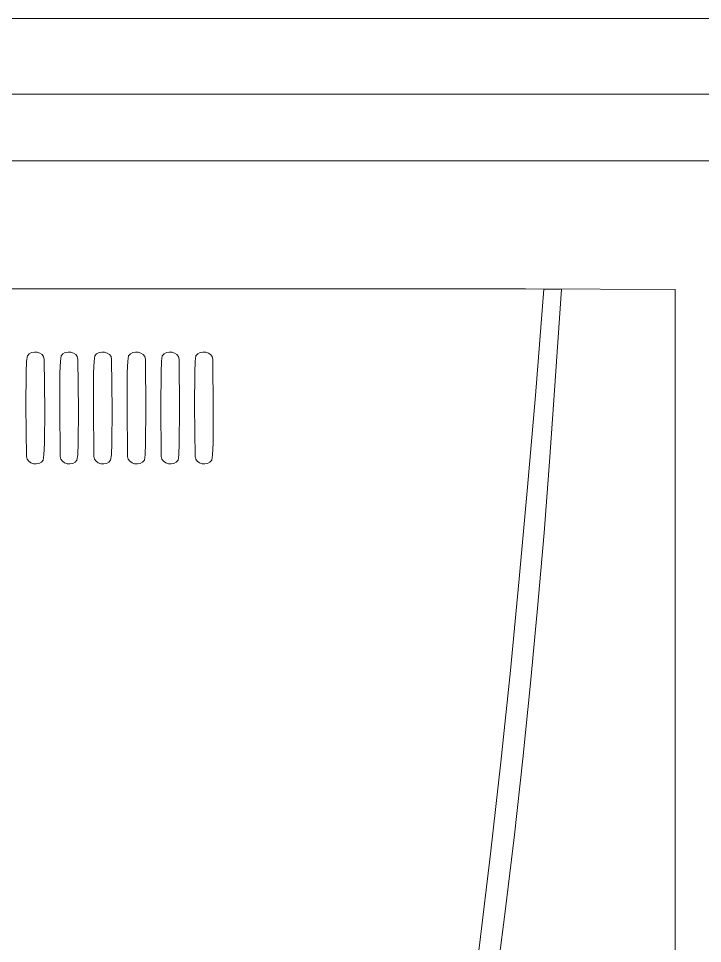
# Model space of a CAD drawing. Header units: centimetres. Extents: x -55 to 59, y -21 to 8.
# Drawn here: x -45.682 to -42.603, y 4.155 to 8.317 of the extents above; entities that cross this region are included whole.
import ezdxf

# ---------------------------------------------------------------- set-up
doc = ezdxf.new("R2010")
doc.units = ezdxf.units.CM
doc.header["$MEASUREMENT"] = 0
doc.layers.add('Camada 1', color=7, linetype='Continuous')

msp = doc.modelspace()

# ---------------------------------------------------------------- linework, layer by layer
at = {"layer": 'Camada 1', "color": 1, "lineweight": 0}
msp.add_lwpolyline([(-54.58141, -21.38276), (-33.58141, -21.38276), (-33.58141, 8.31724), (-54.58141, 8.31724), (-54.58141, -21.38276)], close=True, dxfattribs=at)
at = {"layer": 'Camada 1', "color": 3, "lineweight": 9}
for points, knots in [([(-38.30711, 7.58528), (-38.30711, 7.58528), (-38.32704, 7.28569), (-38.32704, 7.28569), (-38.32704, 7.28569), (-38.32704, 7.28569), (-38.82637, 7.31889), (-38.82637, 7.31889), (-38.82637, 7.31889), (-38.82637, 7.31889), (-38.80646, 7.61849), (-38.80646, 7.61849), (-38.80646, 7.61849), (-38.80646, 7.61849), (-39.67619, 7.67635), (-39.67619, 7.67635), (-39.67619, 7.67635), (-39.67619, 7.67635), (-40.9197, 7.67635), (-40.9197, 7.67635), (-40.9197, 7.67635), (-40.9197, 7.67635), (-40.9197, 7.37607), (-40.9197, 7.37607), (-40.9197, 7.37607), (-40.9197, 7.37607), (-41.42014, 7.37607), (-41.42014, 7.37607), (-41.42014, 7.37607), (-41.42014, 7.37607), (-41.42014, 7.67635), (-41.42014, 7.67635), (-41.42014, 7.67635), (-41.42014, 7.67635), (-49.53611, 7.67635), (-49.53611, 7.67635), (-49.53611, 7.67635), (-49.53611, 7.67635), (-49.53611, 7.37607), (-49.53611, 7.37607), (-49.53611, 7.37607), (-49.53611, 7.37607), (-50.03655, 7.37607), (-50.03655, 7.37607), (-50.03655, 7.37607), (-50.03655, 7.37607), (-50.03655, 7.67635), (-50.03655, 7.67635), (-50.03655, 7.67635), (-50.03655, 7.67635), (-51.28663, 7.67635), (-51.28663, 7.67635), (-51.28663, 7.67635), (-51.28663, 7.67635), (-52.28755, 7.5968), (-52.28755, 7.5968), (-52.28755, 7.5968), (-52.28755, 7.5968), (-52.26376, 7.29749), (-52.26376, 7.29749), (-52.26376, 7.29749), (-52.26376, 7.29749), (-52.76263, 7.25786), (-52.76263, 7.25786), (-52.76263, 7.25786), (-52.76263, 7.25786), (-52.78642, 7.55719), (-52.78642, 7.55719), (-52.78642, 7.55719), (-52.78642, 7.55719), (-53.28845, 7.51729), (-53.28845, 7.51729), (-53.28845, 7.51729), (-53.28845, 7.51729), (-53.28845, 7.81755), (-53.28845, 7.81755), (-53.28845, 7.81755), (-53.28845, 7.81755), (-51.28663, 7.97662), (-51.28663, 7.97662), (-51.28663, 7.97662), (-51.28663, 7.97662), (-39.67619, 7.97662), (-39.67619, 7.97662), (-39.67619, 7.97662), (-39.67619, 7.97662), (-37.67438, 7.84347), (-37.67438, 7.84347), (-37.67438, 7.84347), (-37.67438, 7.84347), (-37.67438, 7.5432), (-37.67438, 7.5432), (-37.67438, 7.5432), (-37.67438, 7.5432), (-38.30711, 7.58528), (-38.30711, 7.58528)], [0, 0, 0, 0, 0.04, 0.04, 0.04, 0.04, 0.08, 0.08, 0.08, 0.08, 0.12, 0.12, 0.12, 0.12, 0.16, 0.16, 0.16, 0.16, 0.2, 0.2, 0.2, 0.2, 0.24, 0.24, 0.24, 0.24, 0.28, 0.28, 0.28, 0.28, 0.32, 0.32, 0.32, 0.32, 0.36, 0.36, 0.36, 0.36, 0.4, 0.4, 0.4, 0.4, 0.44, 0.44, 0.44, 0.44, 0.48, 0.48, 0.48, 0.48, 0.52, 0.52, 0.52, 0.52, 0.56, 0.56, 0.56, 0.56, 0.6, 0.6, 0.6, 0.6, 0.64, 0.64, 0.64, 0.64, 0.68, 0.68, 0.68, 0.68, 0.72, 0.72, 0.72, 0.72, 0.76, 0.76, 0.76, 0.76, 0.8, 0.8, 0.8, 0.8, 0.84, 0.84, 0.84, 0.84, 0.88, 0.88, 0.88, 0.88, 0.92, 0.92, 0.92, 0.92, 1, 1, 1, 1]), ([(-42.72721, 0.44313), (-42.72721, 0.44313), (-42.72721, 7.09738), (-42.72721, 7.09738), (-42.72721, 7.09738), (-42.72721, 7.09738), (-43.40026, 7.1001), (-43.40026, 7.1001), (-43.40026, 7.1001), (-43.40026, 7.1001), (-52.0356, 7.1001), (-52.0356, 7.1001), (-52.0356, 7.1001), (-52.0356, 7.1001), (-52.0356, 0.46847), (-52.0356, 0.46847), (-52.0356, 0.46847), (-52.0356, 0.46847), (-51.74761, 0.4294), (-51.74761, 0.4294), (-51.74761, 0.4294), (-51.74761, 0.4294), (-51.45908, 0.39271), (-51.45908, 0.39271), (-51.45908, 0.39271), (-51.45908, 0.39271), (-51.17003, 0.35841), (-51.17003, 0.35841), (-51.17003, 0.35841), (-51.17003, 0.35841), (-50.8805, 0.32652), (-50.8805, 0.32652), (-50.8805, 0.32652), (-50.8805, 0.32652), (-50.59053, 0.29705), (-50.59053, 0.29705), (-50.59053, 0.29705), (-50.59053, 0.29705), (-50.30015, 0.26999), (-50.30015, 0.26999), (-50.30015, 0.26999), (-50.30015, 0.26999), (-50.0094, 0.24536), (-50.0094, 0.24536), (-50.0094, 0.24536), (-50.0094, 0.24536), (-49.71832, 0.22317), (-49.71832, 0.22317), (-49.71832, 0.22317), (-49.71832, 0.22317), (-49.42695, 0.20343), (-49.42695, 0.20343), (-49.42695, 0.20343), (-49.42695, 0.20343), (-49.13531, 0.18613), (-49.13531, 0.18613), (-49.13531, 0.18613), (-49.13531, 0.18613), (-48.84345, 0.1713), (-48.84345, 0.1713), (-48.84345, 0.1713), (-48.84345, 0.1713), (-48.5514, 0.15894), (-48.5514, 0.15894), (-48.5514, 0.15894), (-48.5514, 0.15894), (-48.2592, 0.14906), (-48.2592, 0.14906), (-48.2592, 0.14906), (-48.2592, 0.14906), (-47.96688, 0.14166), (-47.96688, 0.14166), (-47.96688, 0.14166), (-47.96688, 0.14166), (-47.67449, 0.13676), (-47.67449, 0.13676), (-47.67449, 0.13676), (-47.67449, 0.13676), (-47.38206, 0.13437), (-47.38206, 0.13437), (-47.38206, 0.13437), (-47.38206, 0.13437), (-47.08962, 0.13448), (-47.08962, 0.13448), (-47.08962, 0.13448), (-47.08962, 0.13448), (-46.79721, 0.13711), (-46.79721, 0.13711), (-46.79721, 0.13711), (-46.79721, 0.13711), (-46.50487, 0.14227), (-46.50487, 0.14227), (-46.50487, 0.14227), (-46.50487, 0.14227), (-46.21263, 0.14997), (-46.21263, 0.14997), (-46.21263, 0.14997), (-46.21263, 0.14997), (-45.92054, 0.16021), (-45.92054, 0.16021), (-45.92054, 0.16021), (-45.92054, 0.16021), (-45.62862, 0.173), (-45.62862, 0.173), (-45.62862, 0.173), (-45.62862, 0.173), (-45.33692, 0.18835), (-45.33692, 0.18835), (-45.33692, 0.18835), (-45.33692, 0.18835), (-45.04546, 0.20628), (-45.04546, 0.20628), (-45.04546, 0.20628), (-45.04546, 0.20628), (-44.75429, 0.22678), (-44.75429, 0.22678), (-44.75429, 0.22678), (-44.75429, 0.22678), (-44.46345, 0.24986), (-44.46345, 0.24986), (-44.46345, 0.24986), (-44.46345, 0.24986), (-44.17296, 0.27554), (-44.17296, 0.27554), (-44.17296, 0.27554), (-44.17296, 0.27554), (-43.88287, 0.30382), (-43.88287, 0.30382), (-43.88287, 0.30382), (-43.88287, 0.30382), (-43.59322, 0.33471), (-43.59322, 0.33471), (-43.59322, 0.33471), (-43.59322, 0.33471), (-43.30403, 0.36822), (-43.30403, 0.36822), (-43.30403, 0.36822), (-43.30403, 0.36822), (-43.01535, 0.40435), (-43.01535, 0.40435), (-43.01535, 0.40435), (-43.01535, 0.40435), (-42.72721, 0.44313), (-42.72721, 0.44313)], [0, 0, 0, 0, 0.027027, 0.027027, 0.027027, 0.027027, 0.0540541, 0.0540541, 0.0540541, 0.0540541, 0.0810811, 0.0810811, 0.0810811, 0.0810811, 0.1081081, 0.1081081, 0.1081081, 0.1081081, 0.1351351, 0.1351351, 0.1351351, 0.1351351, 0.1621622, 0.1621622, 0.1621622, 0.1621622, 0.1891892, 0.1891892, 0.1891892, 0.1891892, 0.2162162, 0.2162162, 0.2162162, 0.2162162, 0.2432432, 0.2432432, 0.2432432, 0.2432432, 0.2702703, 0.2702703, 0.2702703, 0.2702703, 0.2972973, 0.2972973, 0.2972973, 0.2972973, 0.3243243, 0.3243243, 0.3243243, 0.3243243, 0.3513514, 0.3513514, 0.3513514, 0.3513514, 0.3783784, 0.3783784, 0.3783784, 0.3783784, 0.4054054, 0.4054054, 0.4054054, 0.4054054, 0.4324324, 0.4324324, 0.4324324, 0.4324324, 0.4594595, 0.4594595, 0.4594595, 0.4594595, 0.4864865, 0.4864865, 0.4864865, 0.4864865, 0.5135135, 0.5135135, 0.5135135, 0.5135135, 0.5405405, 0.5405405, 0.5405405, 0.5405405, 0.5675676, 0.5675676, 0.5675676, 0.5675676, 0.5945946, 0.5945946, 0.5945946, 0.5945946, 0.6216216, 0.6216216, 0.6216216, 0.6216216, 0.6486486, 0.6486486, 0.6486486, 0.6486486, 0.6756757, 0.6756757, 0.6756757, 0.6756757, 0.7027027, 0.7027027, 0.7027027, 0.7027027, 0.7297297, 0.7297297, 0.7297297, 0.7297297, 0.7567568, 0.7567568, 0.7567568, 0.7567568, 0.7837838, 0.7837838, 0.7837838, 0.7837838, 0.8108108, 0.8108108, 0.8108108, 0.8108108, 0.8378378, 0.8378378, 0.8378378, 0.8378378, 0.8648649, 0.8648649, 0.8648649, 0.8648649, 0.8918919, 0.8918919, 0.8918919, 0.8918919, 0.9189189, 0.9189189, 0.9189189, 0.9189189, 0.9459459, 0.9459459, 0.9459459, 0.9459459, 1, 1, 1, 1])]:
    msp.add_open_spline(points, degree=3, knots=knots, dxfattribs=at)
at = {"layer": 'Camada 1', "color": 1, "lineweight": 9}
msp.add_open_spline([(-43.2384, 7.09945), (-43.2384, 7.09945), (-43.31781, 7.09977), (-43.31781, 7.09977), (-43.31781, 7.09977), (-43.31781, 7.09977), (-43.35544, 6.62084), (-43.35544, 6.62084), (-43.35544, 6.62084), (-43.35544, 6.62084), (-43.39038, 6.20787), (-43.39038, 6.20787), (-43.39038, 6.20787), (-43.39038, 6.20787), (-43.42785, 5.79505), (-43.42785, 5.79505), (-43.42785, 5.79505), (-43.42785, 5.79505), (-43.46805, 5.38245), (-43.46805, 5.38245), (-43.46805, 5.38245), (-43.46805, 5.38245), (-43.51121, 4.97014), (-43.51121, 4.97014), (-43.51121, 4.97014), (-43.51121, 4.97014), (-43.55755, 4.55818), (-43.55755, 4.55818), (-43.55755, 4.55818), (-43.55755, 4.55818), (-43.60729, 4.14665), (-43.60729, 4.14665), (-43.60729, 4.14665), (-43.60729, 4.14665), (-43.66065, 3.7356), (-43.66065, 3.7356), (-43.66065, 3.7356), (-43.66065, 3.7356), (-43.71786, 3.32511), (-43.71786, 3.32511), (-43.71786, 3.32511), (-43.71786, 3.32511), (-43.77914, 2.91525), (-43.77914, 2.91525), (-43.77914, 2.91525), (-43.77914, 2.91525), (-43.84471, 2.50608), (-43.84471, 2.50608), (-43.84471, 2.50608), (-43.84471, 2.50608), (-43.91478, 2.09767), (-43.91478, 2.09767), (-43.91478, 2.09767), (-43.91478, 2.09767), (-43.98959, 1.69008), (-43.98959, 1.69008), (-43.98959, 1.69008), (-43.98959, 1.69008), (-44.06935, 1.28339), (-44.06935, 1.28339), (-44.06935, 1.28339), (-44.06935, 1.28339), (-44.15428, 0.87767), (-44.15428, 0.87767), (-44.15428, 0.87767), (-44.15428, 0.87767), (-44.24461, 0.47297), (-44.24461, 0.47297), (-44.24461, 0.47297), (-44.24461, 0.47297), (-44.18251, 0.68662), (-44.18251, 0.68662), (-44.18251, 0.68662), (-44.18251, 0.68662), (-44.122, 0.90939), (-44.122, 0.90939), (-44.122, 0.90939), (-44.122, 0.90939), (-44.06316, 1.14005), (-44.06316, 1.14005), (-44.06316, 1.14005), (-44.06316, 1.14005), (-44.00609, 1.37739), (-44.00609, 1.37739), (-44.00609, 1.37739), (-44.00609, 1.37739), (-43.95087, 1.62016), (-43.95087, 1.62016), (-43.95087, 1.62016), (-43.95087, 1.62016), (-43.8976, 1.86714), (-43.8976, 1.86714), (-43.8976, 1.86714), (-43.8976, 1.86714), (-43.84636, 2.11711), (-43.84636, 2.11711), (-43.84636, 2.11711), (-43.84636, 2.11711), (-43.79724, 2.36883), (-43.79724, 2.36883), (-43.79724, 2.36883), (-43.79724, 2.36883), (-43.75034, 2.62107), (-43.75034, 2.62107), (-43.75034, 2.62107), (-43.75034, 2.62107), (-43.70573, 2.87261), (-43.70573, 2.87261), (-43.70573, 2.87261), (-43.70573, 2.87261), (-43.66352, 3.12223), (-43.66352, 3.12223), (-43.66352, 3.12223), (-43.66352, 3.12223), (-43.62379, 3.36868), (-43.62379, 3.36868), (-43.62379, 3.36868), (-43.62379, 3.36868), (-43.58664, 3.61074), (-43.58664, 3.61074), (-43.58664, 3.61074), (-43.58664, 3.61074), (-43.55214, 3.84719), (-43.55214, 3.84719), (-43.55214, 3.84719), (-43.55214, 3.84719), (-43.52039, 4.07679), (-43.52039, 4.07679), (-43.52039, 4.07679), (-43.52039, 4.07679), (-43.49148, 4.29831), (-43.49148, 4.29831), (-43.49148, 4.29831), (-43.49148, 4.29831), (-43.44957, 4.64364), (-43.44957, 4.64364), (-43.44957, 4.64364), (-43.44957, 4.64364), (-43.41148, 4.98563), (-43.41148, 4.98563), (-43.41148, 4.98563), (-43.41148, 4.98563), (-43.37686, 5.32546), (-43.37686, 5.32546), (-43.37686, 5.32546), (-43.37686, 5.32546), (-43.34536, 5.66433), (-43.34536, 5.66433), (-43.34536, 5.66433), (-43.34536, 5.66433), (-43.31662, 6.00342), (-43.31662, 6.00342), (-43.31662, 6.00342), (-43.31662, 6.00342), (-43.29027, 6.34392), (-43.29027, 6.34392), (-43.29027, 6.34392), (-43.29027, 6.34392), (-43.26596, 6.68701), (-43.26596, 6.68701), (-43.26596, 6.68701), (-43.26596, 6.68701), (-43.2384, 7.09945), (-43.2384, 7.09945)], degree=3, knots=[0, 0, 0, 0, 0.0238095, 0.0238095, 0.0238095, 0.0238095, 0.047619, 0.047619, 0.047619, 0.047619, 0.0714286, 0.0714286, 0.0714286, 0.0714286, 0.0952381, 0.0952381, 0.0952381, 0.0952381, 0.1190476, 0.1190476, 0.1190476, 0.1190476, 0.1428571, 0.1428571, 0.1428571, 0.1428571, 0.1666667, 0.1666667, 0.1666667, 0.1666667, 0.1904762, 0.1904762, 0.1904762, 0.1904762, 0.2142857, 0.2142857, 0.2142857, 0.2142857, 0.2380952, 0.2380952, 0.2380952, 0.2380952, 0.2619048, 0.2619048, 0.2619048, 0.2619048, 0.2857143, 0.2857143, 0.2857143, 0.2857143, 0.3095238, 0.3095238, 0.3095238, 0.3095238, 0.3333333, 0.3333333, 0.3333333, 0.3333333, 0.3571429, 0.3571429, 0.3571429, 0.3571429, 0.3809524, 0.3809524, 0.3809524, 0.3809524, 0.4047619, 0.4047619, 0.4047619, 0.4047619, 0.4285714, 0.4285714, 0.4285714, 0.4285714, 0.452381, 0.452381, 0.452381, 0.452381, 0.4761905, 0.4761905, 0.4761905, 0.4761905, 0.5, 0.5, 0.5, 0.5, 0.5238095, 0.5238095, 0.5238095, 0.5238095, 0.547619, 0.547619, 0.547619, 0.547619, 0.5714286, 0.5714286, 0.5714286, 0.5714286, 0.5952381, 0.5952381, 0.5952381, 0.5952381, 0.6190476, 0.6190476, 0.6190476, 0.6190476, 0.6428571, 0.6428571, 0.6428571, 0.6428571, 0.6666667, 0.6666667, 0.6666667, 0.6666667, 0.6904762, 0.6904762, 0.6904762, 0.6904762, 0.7142857, 0.7142857, 0.7142857, 0.7142857, 0.7380952, 0.7380952, 0.7380952, 0.7380952, 0.7619048, 0.7619048, 0.7619048, 0.7619048, 0.7857143, 0.7857143, 0.7857143, 0.7857143, 0.8095238, 0.8095238, 0.8095238, 0.8095238, 0.8333333, 0.8333333, 0.8333333, 0.8333333, 0.8571429, 0.8571429, 0.8571429, 0.8571429, 0.8809524, 0.8809524, 0.8809524, 0.8809524, 0.9047619, 0.9047619, 0.9047619, 0.9047619, 0.9285714, 0.9285714, 0.9285714, 0.9285714, 0.952381, 0.952381, 0.952381, 0.952381, 1, 1, 1, 1], dxfattribs=at)
at = {"layer": 'Camada 1', "color": 3, "lineweight": 9}
msp.add_open_spline([(-43.40026, 7.1001), (-43.40026, 7.1001), (-43.4797, 7.1001), (-43.4797, 7.1001)], degree=3, dxfattribs=at)
at = {"layer": 'Camada 1', "color": 5, "lineweight": 9}
for points in [[(-45.64269, 6.33435), (-45.64269, 6.33435), (-45.64578, 6.34652), (-45.64578, 6.34652), (-45.64578, 6.34652), (-45.64578, 6.34652), (-45.64792, 6.57388), (-45.64792, 6.57388), (-45.64792, 6.57388), (-45.64792, 6.57388), (-45.64694, 6.72331), (-45.64694, 6.72331), (-45.64694, 6.72331), (-45.64694, 6.72331), (-45.64487, 6.775), (-45.64487, 6.775), (-45.64487, 6.775), (-45.64487, 6.775), (-45.64134, 6.79916), (-45.64134, 6.79916), (-45.64134, 6.79916), (-45.64134, 6.79916), (-45.63329, 6.80814), (-45.63329, 6.80814), (-45.63329, 6.80814), (-45.63329, 6.80814), (-45.62256, 6.81379), (-45.62256, 6.81379), (-45.62256, 6.81379), (-45.62256, 6.81379), (-45.61028, 6.81621), (-45.61028, 6.81621), (-45.61028, 6.81621), (-45.61028, 6.81621), (-45.59761, 6.8155), (-45.59761, 6.8155), (-45.59761, 6.8155), (-45.59761, 6.8155), (-45.58567, 6.81177), (-45.58567, 6.81177), (-45.58567, 6.81177), (-45.58567, 6.81177), (-45.57562, 6.80512), (-45.57562, 6.80512), (-45.57562, 6.80512), (-45.57562, 6.80512), (-45.56859, 6.79563), (-45.56859, 6.79563), (-45.56859, 6.79563), (-45.56859, 6.79563), (-45.56572, 6.78342), (-45.56572, 6.78342), (-45.56572, 6.78342), (-45.56572, 6.78342), (-45.56349, 6.55572), (-45.56349, 6.55572), (-45.56349, 6.55572), (-45.56349, 6.55572), (-45.56469, 6.40575), (-45.56469, 6.40575), (-45.56469, 6.40575), (-45.56469, 6.40575), (-45.56683, 6.35397), (-45.56683, 6.35397), (-45.56683, 6.35397), (-45.56683, 6.35397), (-45.57037, 6.32994), (-45.57037, 6.32994), (-45.57037, 6.32994), (-45.57037, 6.32994), (-45.57866, 6.32078), (-45.57866, 6.32078), (-45.57866, 6.32078), (-45.57866, 6.32078), (-45.58941, 6.31515), (-45.58941, 6.31515), (-45.58941, 6.31515), (-45.58941, 6.31515), (-45.60155, 6.31289), (-45.60155, 6.31289), (-45.60155, 6.31289), (-45.60155, 6.31289), (-45.61402, 6.31384), (-45.61402, 6.31384), (-45.61402, 6.31384), (-45.61402, 6.31384), (-45.62574, 6.31785), (-45.62574, 6.31785), (-45.62574, 6.31785), (-45.62574, 6.31785), (-45.63566, 6.32474), (-45.63566, 6.32474), (-45.63566, 6.32474), (-45.63566, 6.32474), (-45.64269, 6.33435), (-45.64269, 6.33435)], [(-45.49097, 6.33436), (-45.49097, 6.33436), (-45.49408, 6.34652), (-45.49408, 6.34652), (-45.49408, 6.34652), (-45.49408, 6.34652), (-45.49622, 6.57388), (-45.49622, 6.57388), (-45.49622, 6.57388), (-45.49622, 6.57388), (-45.49524, 6.7233), (-45.49524, 6.7233), (-45.49524, 6.7233), (-45.49524, 6.7233), (-45.49317, 6.77499), (-45.49317, 6.77499), (-45.49317, 6.77499), (-45.49317, 6.77499), (-45.48963, 6.79916), (-45.48963, 6.79916), (-45.48963, 6.79916), (-45.48963, 6.79916), (-45.48159, 6.80813), (-45.48159, 6.80813), (-45.48159, 6.80813), (-45.48159, 6.80813), (-45.47085, 6.81377), (-45.47085, 6.81377), (-45.47085, 6.81377), (-45.47085, 6.81377), (-45.45858, 6.81619), (-45.45858, 6.81619), (-45.45858, 6.81619), (-45.45858, 6.81619), (-45.4459, 6.81549), (-45.4459, 6.81549), (-45.4459, 6.81549), (-45.4459, 6.81549), (-45.43397, 6.81176), (-45.43397, 6.81176), (-45.43397, 6.81176), (-45.43397, 6.81176), (-45.42392, 6.80511), (-45.42392, 6.80511), (-45.42392, 6.80511), (-45.42392, 6.80511), (-45.41689, 6.79563), (-45.41689, 6.79563), (-45.41689, 6.79563), (-45.41689, 6.79563), (-45.41402, 6.78342), (-45.41402, 6.78342), (-45.41402, 6.78342), (-45.41402, 6.78342), (-45.41179, 6.55573), (-45.41179, 6.55573), (-45.41179, 6.55573), (-45.41179, 6.55573), (-45.413, 6.40575), (-45.413, 6.40575), (-45.413, 6.40575), (-45.413, 6.40575), (-45.41514, 6.35397), (-45.41514, 6.35397), (-45.41514, 6.35397), (-45.41514, 6.35397), (-45.41866, 6.32994), (-45.41866, 6.32994), (-45.41866, 6.32994), (-45.41866, 6.32994), (-45.42695, 6.32076), (-45.42695, 6.32076), (-45.42695, 6.32076), (-45.42695, 6.32076), (-45.43769, 6.31513), (-45.43769, 6.31513), (-45.43769, 6.31513), (-45.43769, 6.31513), (-45.44982, 6.31288), (-45.44982, 6.31288), (-45.44982, 6.31288), (-45.44982, 6.31288), (-45.46228, 6.31384), (-45.46228, 6.31384), (-45.46228, 6.31384), (-45.46228, 6.31384), (-45.474, 6.31785), (-45.474, 6.31785), (-45.474, 6.31785), (-45.474, 6.31785), (-45.48392, 6.32475), (-45.48392, 6.32475), (-45.48392, 6.32475), (-45.48392, 6.32475), (-45.49097, 6.33436), (-45.49097, 6.33436)], [(-45.33927, 6.33436), (-45.33927, 6.33436), (-45.34239, 6.34652), (-45.34239, 6.34652), (-45.34239, 6.34652), (-45.34239, 6.34652), (-45.34452, 6.57389), (-45.34452, 6.57389), (-45.34452, 6.57389), (-45.34452, 6.57389), (-45.34353, 6.72333), (-45.34353, 6.72333), (-45.34353, 6.72333), (-45.34353, 6.72333), (-45.34145, 6.77501), (-45.34145, 6.77501), (-45.34145, 6.77501), (-45.34145, 6.77501), (-45.33791, 6.79916), (-45.33791, 6.79916), (-45.33791, 6.79916), (-45.33791, 6.79916), (-45.32985, 6.80812), (-45.32985, 6.80812), (-45.32985, 6.80812), (-45.32985, 6.80812), (-45.31912, 6.81376), (-45.31912, 6.81376), (-45.31912, 6.81376), (-45.31912, 6.81376), (-45.30686, 6.81618), (-45.30686, 6.81618), (-45.30686, 6.81618), (-45.30686, 6.81618), (-45.29419, 6.81548), (-45.29419, 6.81548), (-45.29419, 6.81548), (-45.29419, 6.81548), (-45.28226, 6.81176), (-45.28226, 6.81176), (-45.28226, 6.81176), (-45.28226, 6.81176), (-45.27222, 6.80511), (-45.27222, 6.80511), (-45.27222, 6.80511), (-45.27222, 6.80511), (-45.26519, 6.79563), (-45.26519, 6.79563), (-45.26519, 6.79563), (-45.26519, 6.79563), (-45.26231, 6.78342), (-45.26231, 6.78342), (-45.26231, 6.78342), (-45.26231, 6.78342), (-45.26008, 6.55574), (-45.26008, 6.55574), (-45.26008, 6.55574), (-45.26008, 6.55574), (-45.2613, 6.40575), (-45.2613, 6.40575), (-45.2613, 6.40575), (-45.2613, 6.40575), (-45.26344, 6.35396), (-45.26344, 6.35396), (-45.26344, 6.35396), (-45.26344, 6.35396), (-45.26696, 6.32994), (-45.26696, 6.32994), (-45.26696, 6.32994), (-45.26696, 6.32994), (-45.27525, 6.32076), (-45.27525, 6.32076), (-45.27525, 6.32076), (-45.27525, 6.32076), (-45.28599, 6.31512), (-45.28599, 6.31512), (-45.28599, 6.31512), (-45.28599, 6.31512), (-45.29812, 6.31287), (-45.29812, 6.31287), (-45.29812, 6.31287), (-45.29812, 6.31287), (-45.31058, 6.31383), (-45.31058, 6.31383), (-45.31058, 6.31383), (-45.31058, 6.31383), (-45.3223, 6.31785), (-45.3223, 6.31785), (-45.3223, 6.31785), (-45.3223, 6.31785), (-45.33222, 6.32474), (-45.33222, 6.32474), (-45.33222, 6.32474), (-45.33222, 6.32474), (-45.33927, 6.33436), (-45.33927, 6.33436)], [(-45.18759, 6.33434), (-45.18759, 6.33434), (-45.19067, 6.34652), (-45.19067, 6.34652), (-45.19067, 6.34652), (-45.19067, 6.34652), (-45.1928, 6.57388), (-45.1928, 6.57388), (-45.1928, 6.57388), (-45.1928, 6.57388), (-45.19181, 6.72331), (-45.19181, 6.72331), (-45.19181, 6.72331), (-45.19181, 6.72331), (-45.18974, 6.775), (-45.18974, 6.775), (-45.18974, 6.775), (-45.18974, 6.775), (-45.18621, 6.79916), (-45.18621, 6.79916), (-45.18621, 6.79916), (-45.18621, 6.79916), (-45.17817, 6.80813), (-45.17817, 6.80813), (-45.17817, 6.80813), (-45.17817, 6.80813), (-45.16744, 6.81377), (-45.16744, 6.81377), (-45.16744, 6.81377), (-45.16744, 6.81377), (-45.15517, 6.81619), (-45.15517, 6.81619), (-45.15517, 6.81619), (-45.15517, 6.81619), (-45.1425, 6.81549), (-45.1425, 6.81549), (-45.1425, 6.81549), (-45.1425, 6.81549), (-45.13056, 6.81176), (-45.13056, 6.81176), (-45.13056, 6.81176), (-45.13056, 6.81176), (-45.1205, 6.80511), (-45.1205, 6.80511), (-45.1205, 6.80511), (-45.1205, 6.80511), (-45.11347, 6.79563), (-45.11347, 6.79563), (-45.11347, 6.79563), (-45.11347, 6.79563), (-45.11061, 6.78342), (-45.11061, 6.78342), (-45.11061, 6.78342), (-45.11061, 6.78342), (-45.10838, 6.55573), (-45.10838, 6.55573), (-45.10838, 6.55573), (-45.10838, 6.55573), (-45.10959, 6.40575), (-45.10959, 6.40575), (-45.10959, 6.40575), (-45.10959, 6.40575), (-45.11173, 6.35397), (-45.11173, 6.35397), (-45.11173, 6.35397), (-45.11173, 6.35397), (-45.11526, 6.32994), (-45.11526, 6.32994), (-45.11526, 6.32994), (-45.11526, 6.32994), (-45.12354, 6.32078), (-45.12354, 6.32078), (-45.12354, 6.32078), (-45.12354, 6.32078), (-45.13428, 6.31515), (-45.13428, 6.31515), (-45.13428, 6.31515), (-45.13428, 6.31515), (-45.14643, 6.3129), (-45.14643, 6.3129), (-45.14643, 6.3129), (-45.14643, 6.3129), (-45.1589, 6.31384), (-45.1589, 6.31384), (-45.1589, 6.31384), (-45.1589, 6.31384), (-45.17064, 6.31784), (-45.17064, 6.31784), (-45.17064, 6.31784), (-45.17064, 6.31784), (-45.18056, 6.32473), (-45.18056, 6.32473), (-45.18056, 6.32473), (-45.18056, 6.32473), (-45.18759, 6.33434), (-45.18759, 6.33434)], [(-45.03586, 6.33436), (-45.03586, 6.33436), (-45.03898, 6.34652), (-45.03898, 6.34652), (-45.03898, 6.34652), (-45.03898, 6.34652), (-45.04111, 6.57389), (-45.04111, 6.57389), (-45.04111, 6.57389), (-45.04111, 6.57389), (-45.04012, 6.72331), (-45.04012, 6.72331), (-45.04012, 6.72331), (-45.04012, 6.72331), (-45.03804, 6.77499), (-45.03804, 6.77499), (-45.03804, 6.77499), (-45.03804, 6.77499), (-45.03451, 6.79916), (-45.03451, 6.79916), (-45.03451, 6.79916), (-45.03451, 6.79916), (-45.02645, 6.80816), (-45.02645, 6.80816), (-45.02645, 6.80816), (-45.02645, 6.80816), (-45.01571, 6.81382), (-45.01571, 6.81382), (-45.01571, 6.81382), (-45.01571, 6.81382), (-45.00344, 6.81626), (-45.00344, 6.81626), (-45.00344, 6.81626), (-45.00344, 6.81626), (-44.99076, 6.81556), (-44.99076, 6.81556), (-44.99076, 6.81556), (-44.99076, 6.81556), (-44.97883, 6.81182), (-44.97883, 6.81182), (-44.97883, 6.81182), (-44.97883, 6.81182), (-44.96878, 6.80516), (-44.96878, 6.80516), (-44.96878, 6.80516), (-44.96878, 6.80516), (-44.96176, 6.79566), (-44.96176, 6.79566), (-44.96176, 6.79566), (-44.96176, 6.79566), (-44.9589, 6.78342), (-44.9589, 6.78342), (-44.9589, 6.78342), (-44.9589, 6.78342), (-44.95668, 6.55573), (-44.95668, 6.55573), (-44.95668, 6.55573), (-44.95668, 6.55573), (-44.95789, 6.40576), (-44.95789, 6.40576), (-44.95789, 6.40576), (-44.95789, 6.40576), (-44.96002, 6.35397), (-44.96002, 6.35397), (-44.96002, 6.35397), (-44.96002, 6.35397), (-44.96355, 6.32994), (-44.96355, 6.32994), (-44.96355, 6.32994), (-44.96355, 6.32994), (-44.97184, 6.32076), (-44.97184, 6.32076), (-44.97184, 6.32076), (-44.97184, 6.32076), (-44.98258, 6.31512), (-44.98258, 6.31512), (-44.98258, 6.31512), (-44.98258, 6.31512), (-44.99471, 6.31287), (-44.99471, 6.31287), (-44.99471, 6.31287), (-44.99471, 6.31287), (-45.00717, 6.31384), (-45.00717, 6.31384), (-45.00717, 6.31384), (-45.00717, 6.31384), (-45.01889, 6.31785), (-45.01889, 6.31785), (-45.01889, 6.31785), (-45.01889, 6.31785), (-45.02881, 6.32475), (-45.02881, 6.32475), (-45.02881, 6.32475), (-45.02881, 6.32475), (-45.03586, 6.33436), (-45.03586, 6.33436)], [(-44.88416, 6.33436), (-44.88416, 6.33436), (-44.88728, 6.34652), (-44.88728, 6.34652), (-44.88728, 6.34652), (-44.88728, 6.34652), (-44.88941, 6.5739), (-44.88941, 6.5739), (-44.88941, 6.5739), (-44.88941, 6.5739), (-44.88842, 6.72334), (-44.88842, 6.72334), (-44.88842, 6.72334), (-44.88842, 6.72334), (-44.88634, 6.77502), (-44.88634, 6.77502), (-44.88634, 6.77502), (-44.88634, 6.77502), (-44.88281, 6.79916), (-44.88281, 6.79916), (-44.88281, 6.79916), (-44.88281, 6.79916), (-44.87473, 6.80814), (-44.87473, 6.80814), (-44.87473, 6.80814), (-44.87473, 6.80814), (-44.86399, 6.8138), (-44.86399, 6.8138), (-44.86399, 6.8138), (-44.86399, 6.8138), (-44.85172, 6.81623), (-44.85172, 6.81623), (-44.85172, 6.81623), (-44.85172, 6.81623), (-44.83907, 6.81553), (-44.83907, 6.81553), (-44.83907, 6.81553), (-44.83907, 6.81553), (-44.82715, 6.8118), (-44.82715, 6.8118), (-44.82715, 6.8118), (-44.82715, 6.8118), (-44.81711, 6.80514), (-44.81711, 6.80514), (-44.81711, 6.80514), (-44.81711, 6.80514), (-44.81008, 6.79565), (-44.81008, 6.79565), (-44.81008, 6.79565), (-44.81008, 6.79565), (-44.8072, 6.78342), (-44.8072, 6.78342), (-44.8072, 6.78342), (-44.8072, 6.78342), (-44.80497, 6.55575), (-44.80497, 6.55575), (-44.80497, 6.55575), (-44.80497, 6.55575), (-44.80619, 6.40574), (-44.80619, 6.40574), (-44.80619, 6.40574), (-44.80619, 6.40574), (-44.80833, 6.35395), (-44.80833, 6.35395), (-44.80833, 6.35395), (-44.80833, 6.35395), (-44.81185, 6.32994), (-44.81185, 6.32994), (-44.81185, 6.32994), (-44.81185, 6.32994), (-44.82014, 6.32076), (-44.82014, 6.32076), (-44.82014, 6.32076), (-44.82014, 6.32076), (-44.83088, 6.31512), (-44.83088, 6.31512), (-44.83088, 6.31512), (-44.83088, 6.31512), (-44.84301, 6.31287), (-44.84301, 6.31287), (-44.84301, 6.31287), (-44.84301, 6.31287), (-44.85547, 6.31384), (-44.85547, 6.31384), (-44.85547, 6.31384), (-44.85547, 6.31384), (-44.86719, 6.31785), (-44.86719, 6.31785), (-44.86719, 6.31785), (-44.86719, 6.31785), (-44.87711, 6.32475), (-44.87711, 6.32475), (-44.87711, 6.32475), (-44.87711, 6.32475), (-44.88416, 6.33436), (-44.88416, 6.33436)]]:
    msp.add_open_spline(points, degree=3, knots=[0, 0, 0, 0, 0.04, 0.04, 0.04, 0.04, 0.08, 0.08, 0.08, 0.08, 0.12, 0.12, 0.12, 0.12, 0.16, 0.16, 0.16, 0.16, 0.2, 0.2, 0.2, 0.2, 0.24, 0.24, 0.24, 0.24, 0.28, 0.28, 0.28, 0.28, 0.32, 0.32, 0.32, 0.32, 0.36, 0.36, 0.36, 0.36, 0.4, 0.4, 0.4, 0.4, 0.44, 0.44, 0.44, 0.44, 0.48, 0.48, 0.48, 0.48, 0.52, 0.52, 0.52, 0.52, 0.56, 0.56, 0.56, 0.56, 0.6, 0.6, 0.6, 0.6, 0.64, 0.64, 0.64, 0.64, 0.68, 0.68, 0.68, 0.68, 0.72, 0.72, 0.72, 0.72, 0.76, 0.76, 0.76, 0.76, 0.8, 0.8, 0.8, 0.8, 0.84, 0.84, 0.84, 0.84, 0.88, 0.88, 0.88, 0.88, 0.92, 0.92, 0.92, 0.92, 1, 1, 1, 1], dxfattribs=at)

doc.saveas('drawing.dxf')
